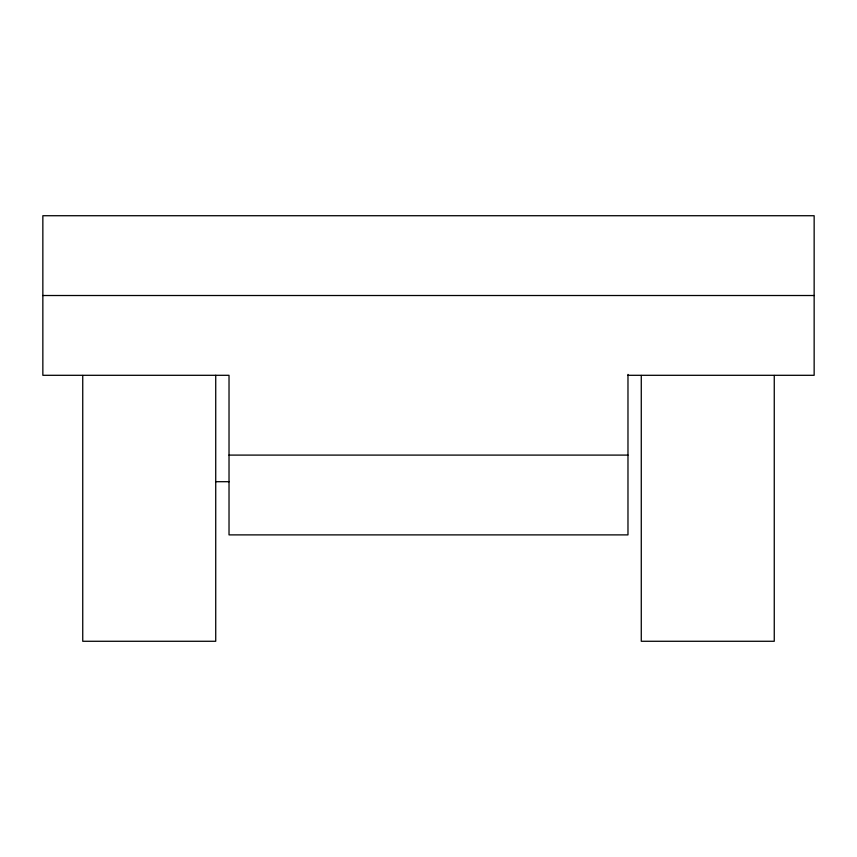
<?xml version="1.0" encoding="UTF-8"?>
<svg xmlns="http://www.w3.org/2000/svg" width="857" height="857" viewBox="0 0 857 857"><rect width="100%" height="100%" fill="white"/><g stroke="black" fill="none" stroke-linecap="round" stroke-linejoin="round"><path stroke-width="1.29" d="M42.85 295.515L814.15 295.515M627.977 375.302L814.15 375.302L814.15 215.728L42.85 215.728L42.85 375.302L229.023 375.302L229.023 534.886L627.977 534.886L627.977 374.413M229.023 455.099L627.977 455.099M215.728 481.698L229.108 481.698M774.257 375.462L774.257 641.272L641.272 641.272L641.272 375.462M215.728 375.302L215.728 641.272L82.743 641.272L82.743 375.462"/></g></svg>
